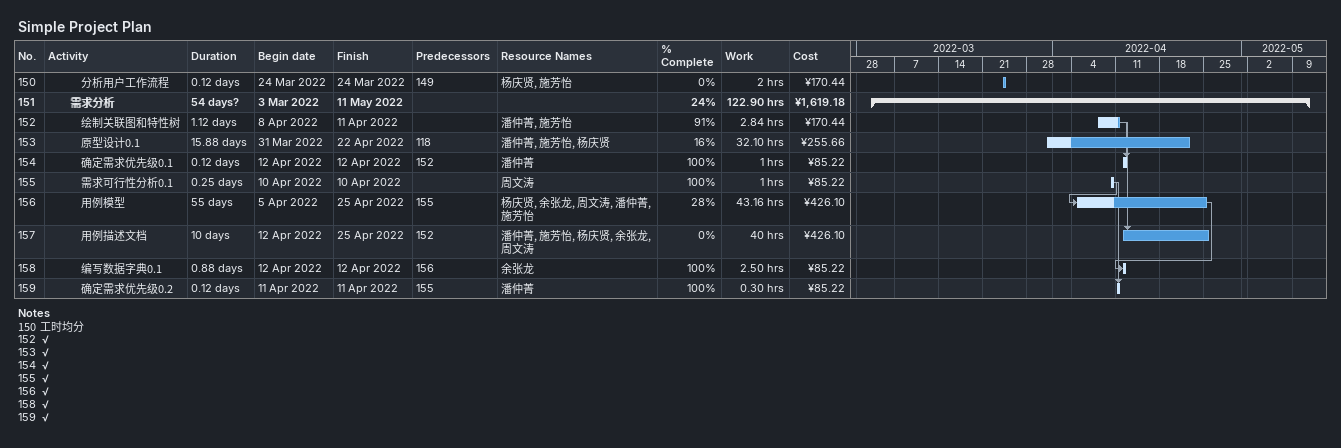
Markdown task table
Simple Project Plan

| ID | Level | Task | Duration | Start | Finish | Predecessors | Resources | % complete | Work (h) | Cost (¥) |
|---|---|---|---|---|---|---|---|---|---|---|
| 150 | 4 | 分析用户工作流程 | 0.12d | 2022-03-24 | 2022-03-24 | 149 | 杨庆贤, 施芳怡 | 0 | 2 | 170.44 |
| 151 | 3 | **需求分析** | 54d? | 2022-03-03 | 2022-05-11 |  |  | 24 | 122.90 | 1619.18 |
| 152 | 4 | 绘制关联图和特性树 | 1.12d | 2022-04-08 | 2022-04-11 |  | 潘仲菁, 施芳怡 | 91 | 2.84 | 170.44 |
| 153 | 4 | 原型设计0.1 | 15.88d | 2022-03-31 | 2022-04-22 | 118 | 潘仲菁, 施芳怡, 杨庆贤 | 16 | 32.10 | 255.66 |
| 154 | 4 | 确定需求优先级0.1 | 0.12d | 2022-04-12 | 2022-04-12 | 152 | 潘仲菁 | 100 | 1 | 85.22 |
| 155 | 4 | 需求可行性分析0.1 | 0.25d | 2022-04-10 | 2022-04-10 |  | 周文涛 | 100 | 1 | 85.22 |
| 156 | 4 | 用例模型 | 55d | 2022-04-05 | 2022-04-25 | 155 | 杨庆贤, 余张龙, 周文涛, 潘仲菁, 施芳怡 | 28 | 43.16 | 426.10 |
| 157 | 4 | 用例描述文档 | 10d | 2022-04-12 | 2022-04-25 | 152 | 潘仲菁, 施芳怡, 杨庆贤, 余张龙, 周文涛 | 0 | 40 | 426.10 |
| 158 | 4 | 编写数据字典0.1 | 0.88d | 2022-04-12 | 2022-04-12 | 156 | 余张龙 | 100 | 2.50 | 85.22 |
| 159 | 4 | 确定需求优先级0.2 | 0.12d | 2022-04-11 | 2022-04-11 | 155 | 潘仲菁 | 100 | 0.30 | 85.22 |

Notes
- 150: 工时均分
- 152: √
- 153: √
- 154: √
- 155: √
- 156: √
- 158: √
- 159: √
